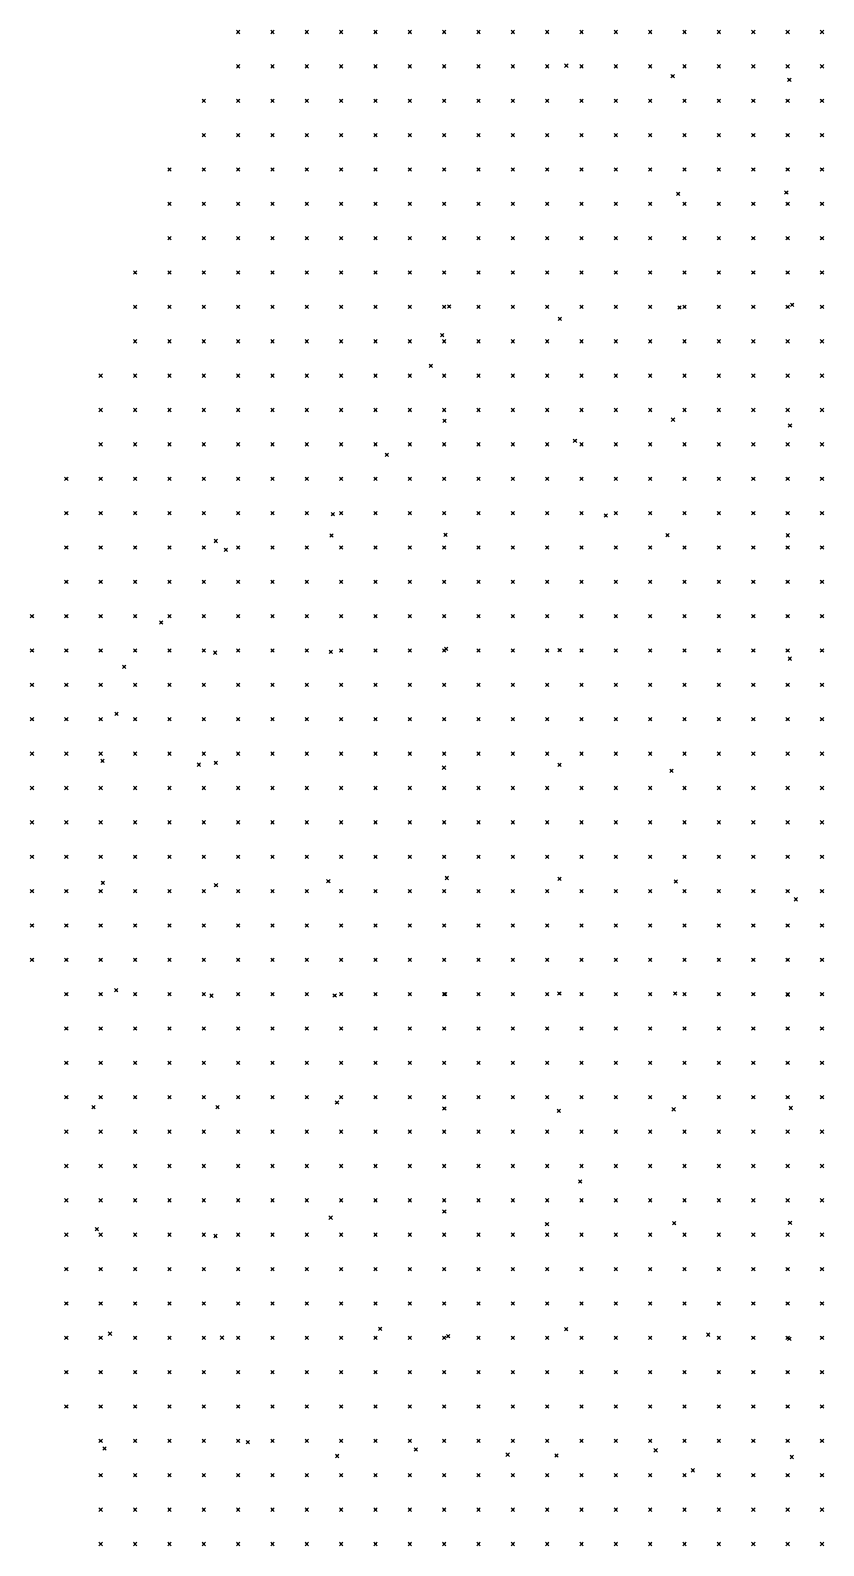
# Model space of a CAD drawing. Header units: metres. Extents: x 441556 to 446409, y 432338 to 461058.
# Drawn here: x 444836.2 to 444905.5, y 442262.1 to 442394.4 of the extents above; entities that cross this region are included whole.
import ezdxf

# ---------------------------------------------------------------- set-up
doc = ezdxf.new("R2010")
doc.units = ezdxf.units.M
doc.header["$MEASUREMENT"] = 0
doc.header["$PDMODE"] = 35
doc.header["$PDSIZE"] = 0.15
doc.layers.add('DTM-NOK-RevN_LIDAR_co_lidar', color=91, linetype='Continuous', lineweight=0)
doc.layers.add('DTM-NOK-RevN_RTK', color=32, linetype='Continuous', lineweight=0)

msp = doc.modelspace()

# ---------------------------------------------------------------- linework, layer by layer
at = {"layer": 'DTM-NOK-RevN_LIDAR_co_lidar'}
for p in [(444854.375, 442394.251, 345.655), (444857.375, 442394.251, 349.808), (444860.374, 442394.251, 352.443), (444863.373, 442394.251, 354.44), (444866.373, 442394.251, 356.539), (444869.372, 442394.251, 357.873), (444872.371, 442394.251, 357.933), (444875.371, 442394.251, 359.35), (444878.37, 442394.251, 361.493), (444881.369, 442394.251, 363.255), (444884.369, 442394.251, 364.841), (444887.368, 442394.251, 366.123), (444890.367, 442394.251, 367.324), (444893.367, 442394.251, 368.597), (444896.366, 442394.251, 369.306), (444899.365, 442394.251, 369.72), (444902.365, 442394.251, 370.174), (444905.364, 442394.251, 370.653), (444854.375, 442391.252, 341.386), (444857.375, 442391.252, 345.103), (444860.374, 442391.252, 350.375), (444863.373, 442391.252, 353.634), (444866.373, 442391.252, 356.259), (444869.372, 442391.252, 358.043), (444872.371, 442391.252, 359.385), (444875.371, 442391.252, 360.065), (444878.37, 442391.252, 362.31), (444881.369, 442391.252, 363.646), (444884.369, 442391.252, 365.465), (444887.368, 442391.252, 366.453), (444890.367, 442391.252, 367.662), (444893.367, 442391.252, 368.8), (444896.366, 442391.252, 369.231), (444899.365, 442391.252, 369.683), (444902.365, 442391.252, 370.181), (444905.364, 442391.252, 370.674), (444851.376, 442388.252, 338.769), (444854.375, 442388.252, 341.31), (444857.375, 442388.252, 344.904), (444860.374, 442388.252, 350.353), (444863.373, 442388.252, 353.014), (444866.373, 442388.252, 355.509), (444869.372, 442388.252, 357.685), (444872.371, 442388.252, 359.402), (444875.371, 442388.252, 360.663), (444878.37, 442388.252, 361.764), (444881.369, 442388.252, 364.124), (444884.369, 442388.252, 365.811), (444887.368, 442388.252, 366.867), (444890.367, 442388.252, 368.264), (444893.367, 442388.252, 368.785), (444896.366, 442388.252, 369.15), (444899.365, 442388.252, 369.649), (444902.365, 442388.252, 370.188), (444905.364, 442388.252, 370.674), (444851.376, 442385.253, 338.617), (444854.375, 442385.253, 341.937), (444857.375, 442385.253, 345.481), (444860.374, 442385.253, 348.203), (444863.373, 442385.253, 352.314), (444866.373, 442385.253, 354.693), (444869.372, 442385.253, 357.076), (444872.371, 442385.253, 359.39), (444875.371, 442385.253, 360.707), (444878.37, 442385.253, 362.062), (444881.369, 442385.253, 364.343), (444884.369, 442385.253, 365.9), (444887.368, 442385.253, 367.424), (444890.367, 442385.253, 368.474), (444893.367, 442385.253, 368.718), (444896.366, 442385.253, 369.158), (444899.365, 442385.253, 369.673), (444902.365, 442385.253, 370.182), (444905.364, 442385.253, 370.632), (444848.377, 442382.254, 339.324), (444851.376, 442382.254, 341.223), (444854.375, 442382.254, 342.835), (444857.375, 442382.254, 345.082), (444860.374, 442382.254, 348.577), (444863.373, 442382.254, 351.617), (444866.373, 442382.254, 354.531), (444869.372, 442382.254, 357.291), (444872.371, 442382.254, 359.646), (444875.371, 442382.254, 361.211), (444878.37, 442382.254, 362.359), (444881.369, 442382.254, 364.067), (444884.369, 442382.254, 365.959), (444887.368, 442382.254, 367.686), (444890.367, 442382.254, 368.391), (444893.367, 442382.254, 368.653), (444896.366, 442382.254, 369.124), (444899.365, 442382.254, 369.63), (444902.365, 442382.254, 370.15), (444905.364, 442382.254, 370.596), (444848.377, 442379.254, 338.67), (444851.376, 442379.254, 341.459), (444854.375, 442379.254, 343.707), (444857.375, 442379.254, 345.987), (444860.374, 442379.254, 348.836), (444863.373, 442379.254, 350.879), (444866.373, 442379.254, 353.384), (444869.372, 442379.254, 356.835), (444872.371, 442379.254, 359.66), (444875.371, 442379.254, 360.977), (444878.37, 442379.254, 363.025), (444881.369, 442379.254, 364.816), (444884.369, 442379.254, 366.02), (444887.368, 442379.254, 367.898), (444890.367, 442379.254, 368.317), (444893.367, 442379.254, 368.617), (444896.366, 442379.254, 369.078), (444899.365, 442379.254, 369.576), (444902.365, 442379.254, 370.031), (444905.364, 442379.254, 370.473), (444848.377, 442376.255, 339.433), (444851.376, 442376.255, 341.778), (444854.375, 442376.255, 344.323), (444857.375, 442376.255, 346.8), (444860.374, 442376.255, 349.113), (444863.373, 442376.255, 351.534), (444866.373, 442376.255, 354.878), (444869.372, 442376.255, 357.601), (444872.371, 442376.255, 360.066), (444875.371, 442376.255, 361.262), (444878.37, 442376.255, 363.577), (444881.369, 442376.255, 364.628), (444884.369, 442376.255, 366.439), (444887.368, 442376.255, 367.967), (444890.367, 442376.255, 368.237), (444893.367, 442376.255, 368.532), (444896.366, 442376.255, 369.029), (444899.365, 442376.255, 369.514), (444902.365, 442376.255, 369.947), (444905.364, 442376.255, 370.386), (444845.377, 442373.256, 340.406), (444848.377, 442373.256, 340.986), (444851.376, 442373.256, 342.673), (444854.375, 442373.256, 345.014), (444857.375, 442373.256, 347.49), (444860.374, 442373.256, 350.428), (444863.373, 442373.256, 353.158), (444866.373, 442373.256, 355.338), (444869.372, 442373.256, 358.145), (444872.371, 442373.256, 360.819), (444875.371, 442373.256, 361.581), (444878.37, 442373.256, 363.595), (444881.369, 442373.256, 365.733), (444884.369, 442373.256, 366.986), (444887.368, 442373.256, 367.841), (444890.367, 442373.256, 368.09), (444893.367, 442373.256, 368.468), (444896.366, 442373.256, 368.905), (444899.365, 442373.256, 369.365), (444902.365, 442373.256, 369.806), (444905.364, 442373.256, 370.249), (444845.377, 442370.256, 341.283), (444848.377, 442370.256, 342.539), (444851.376, 442370.256, 344.311), (444854.375, 442370.256, 345.909), (444857.375, 442370.256, 348.349), (444860.374, 442370.256, 351.819), (444863.373, 442370.256, 354.539), (444866.373, 442370.256, 356.856), (444869.372, 442370.256, 359.295), (444872.371, 442370.256, 361.226), (444875.371, 442370.256, 361.996), (444878.37, 442370.256, 363.791), (444881.369, 442370.256, 365.959), (444884.369, 442370.256, 367.309), (444887.368, 442370.256, 367.661), (444890.367, 442370.256, 367.952), (444893.367, 442370.256, 368.353), (444896.366, 442370.256, 368.802), (444899.365, 442370.256, 369.262), (444902.365, 442370.256, 369.672), (444905.364, 442370.256, 370.078), (444845.377, 442367.257, 342.772), (444848.377, 442367.257, 343.942), (444851.376, 442367.257, 345.629), (444854.375, 442367.257, 346.836), (444857.375, 442367.257, 348.959), (444860.374, 442367.257, 352.585), (444863.373, 442367.257, 355.203), (444866.373, 442367.257, 357.532), (444869.372, 442367.257, 359.819), (444872.371, 442367.257, 361.981), (444875.371, 442367.257, 362.629), (444878.37, 442367.257, 364.113), (444881.369, 442367.257, 366.207), (444884.369, 442367.257, 367.311), (444887.368, 442367.257, 367.478), (444890.367, 442367.257, 367.776), (444893.367, 442367.257, 368.219), (444896.366, 442367.257, 368.702), (444899.365, 442367.257, 369.131), (444902.365, 442367.257, 369.537), (444905.364, 442367.257, 369.919), (444842.378, 442364.258, 343.597), (444845.377, 442364.258, 345.162), (444848.377, 442364.258, 346.919), (444851.376, 442364.258, 348.261), (444854.375, 442364.258, 348.476), (444857.375, 442364.258, 349.709), (444860.374, 442364.258, 352.569), (444863.373, 442364.258, 355.944), (444866.373, 442364.258, 358.477), (444869.372, 442364.258, 360.684), (444872.371, 442364.258, 362.379), (444875.371, 442364.258, 363.131), (444878.37, 442364.258, 364.615), (444881.369, 442364.258, 366.525), (444884.369, 442364.258, 367.305), (444887.368, 442364.258, 367.387), (444890.367, 442364.258, 367.685), (444893.367, 442364.258, 368.13), (444896.366, 442364.258, 368.555), (444899.365, 442364.258, 368.987), (444902.365, 442364.258, 369.37), (444905.364, 442364.258, 369.74), (444842.378, 442361.258, 345.329), (444845.377, 442361.258, 346.907), (444848.377, 442361.258, 348.721), (444851.376, 442361.258, 350.172), (444854.375, 442361.258, 350.592), (444857.375, 442361.258, 351.887), (444860.374, 442361.258, 354.855), (444863.373, 442361.258, 357.682), (444866.373, 442361.258, 359.272), (444869.372, 442361.258, 361.568), (444872.371, 442361.258, 362.575), (444875.371, 442361.258, 363.583), (444878.37, 442361.258, 365.06), (444881.369, 442361.258, 366.561), (444884.369, 442361.258, 367.191), (444887.368, 442361.258, 367.284), (444890.367, 442361.258, 367.591), (444893.367, 442361.258, 367.945), (444896.366, 442361.258, 368.377), (444899.365, 442361.258, 368.793), (444902.365, 442361.258, 369.153), (444905.364, 442361.258, 369.534), (444842.378, 442358.259, 347.51), (444845.377, 442358.259, 349.107), (444848.377, 442358.259, 350.346), (444851.376, 442358.259, 351.769), (444854.375, 442358.259, 353.278), (444857.375, 442358.259, 354.87), (444860.374, 442358.259, 357.188), (444863.373, 442358.259, 359.31), (444866.373, 442358.259, 360.42), (444869.372, 442358.259, 362.322), (444872.371, 442358.259, 362.884), (444875.371, 442358.259, 364.023), (444878.37, 442358.259, 365.207), (444881.369, 442358.259, 366.314), (444884.369, 442358.259, 366.965), (444887.368, 442358.259, 367.26), (444890.367, 442358.259, 367.547), (444893.367, 442358.259, 367.849), (444896.366, 442358.259, 368.256), (444899.365, 442358.259, 368.642), (444902.365, 442358.259, 368.99), (444905.364, 442358.259, 369.355), (444839.379, 442355.26, 348.136), (444842.378, 442355.26, 349.774), (444845.377, 442355.26, 351.328), (444848.377, 442355.26, 352.488), (444851.376, 442355.26, 353.846), (444854.375, 442355.26, 355.593), (444857.375, 442355.26, 357.158), (444860.374, 442355.26, 358.726), (444863.373, 442355.26, 360.522), (444866.373, 442355.26, 361.885), (444869.372, 442355.26, 362.744), (444872.371, 442355.26, 363.172), (444875.371, 442355.26, 364.062), (444878.37, 442355.26, 365.013), (444881.369, 442355.26, 365.791), (444884.369, 442355.26, 367.002), (444887.368, 442355.26, 367.325), (444890.367, 442355.26, 367.548), (444893.367, 442355.26, 367.842), (444896.366, 442355.26, 368.154), (444899.365, 442355.26, 368.494), (444902.365, 442355.26, 368.857), (444905.364, 442355.26, 369.223), (444839.379, 442352.26, 349.671), (444842.378, 442352.26, 351.684), (444845.377, 442352.26, 353.408), (444848.377, 442352.26, 354.882), (444851.376, 442352.26, 356.445), (444854.375, 442352.26, 358.052), (444857.375, 442352.26, 359.406), (444860.374, 442352.26, 360.53), (444863.373, 442352.26, 361.604), (444866.373, 442352.26, 362.562), (444869.372, 442352.26, 362.904), (444872.371, 442352.26, 363.384), (444875.371, 442352.26, 364.045), (444878.37, 442352.26, 364.726), (444881.369, 442352.26, 365.269), (444884.369, 442352.26, 366.392), (444887.368, 442352.26, 367.342), (444890.367, 442352.26, 367.54), (444893.367, 442352.26, 367.822), (444896.366, 442352.26, 368.108), (444899.365, 442352.26, 368.377), (444902.365, 442352.26, 368.725), (444905.364, 442352.26, 369.098), (444839.379, 442349.261, 349.816), (444842.378, 442349.261, 352.596), (444845.377, 442349.261, 354.987), (444848.377, 442349.261, 357.191), (444851.376, 442349.261, 359.01), (444854.375, 442349.261, 360), (444857.375, 442349.261, 360.886), (444860.374, 442349.261, 361.582), (444863.373, 442349.261, 362.099), (444866.373, 442349.261, 362.581), (444869.372, 442349.261, 363.046), (444872.371, 442349.261, 363.573), (444875.371, 442349.261, 364.17), (444878.37, 442349.261, 364.628), (444881.369, 442349.261, 365.087), (444884.369, 442349.261, 365.576), (444887.368, 442349.261, 366.706), (444890.367, 442349.261, 367.488), (444893.367, 442349.261, 367.85), (444896.366, 442349.261, 368.115), (444899.365, 442349.261, 368.337), (444902.365, 442349.261, 368.596), (444905.364, 442349.261, 368.9), (444839.379, 442346.261, 349.664), (444842.378, 442346.261, 353.203), (444845.377, 442346.261, 355.949), (444848.377, 442346.261, 358.473), (444851.376, 442346.261, 360.261), (444854.375, 442346.261, 360.531), (444857.375, 442346.261, 361.004), (444860.374, 442346.261, 361.514), (444863.373, 442346.261, 362.044), (444866.373, 442346.261, 362.617), (444869.372, 442346.261, 363.188), (444872.371, 442346.261, 363.719), (444875.371, 442346.261, 364.234), (444878.37, 442346.261, 364.665), (444881.369, 442346.261, 365.065), (444884.369, 442346.261, 365.354), (444887.368, 442346.261, 365.99), (444890.367, 442346.261, 367.152), (444893.367, 442346.261, 367.599), (444896.366, 442346.261, 368.02), (444899.365, 442346.261, 368.268), (444902.365, 442346.261, 368.48), (444905.364, 442346.261, 368.705), (444836.379, 442343.262, 346.951), (444839.379, 442343.262, 350.416), (444842.378, 442343.262, 354.389), (444845.377, 442343.262, 357.162), (444848.377, 442343.262, 359.037), (444851.376, 442343.262, 360.218), (444854.375, 442343.262, 360.476), (444857.375, 442343.262, 360.878), (444860.374, 442343.262, 361.381), (444863.373, 442343.262, 361.972), (444866.373, 442343.262, 362.614), (444869.372, 442343.262, 363.245), (444872.371, 442343.262, 363.775), (444875.371, 442343.262, 364.224), (444878.37, 442343.262, 364.639), (444881.369, 442343.262, 364.966), (444884.369, 442343.262, 365.37), (444887.368, 442343.262, 366.022), (444890.367, 442343.262, 366.479), (444893.367, 442343.262, 367.033), (444896.366, 442343.262, 367.865), (444899.365, 442343.262, 368.235), (444902.365, 442343.262, 368.437), (444905.364, 442343.262, 368.614), (444836.379, 442340.263, 347.636), (444839.379, 442340.263, 351.969), (444842.378, 442340.263, 355.616), (444845.377, 442340.263, 358.273), (444848.377, 442340.263, 359.652), (444851.376, 442340.263, 360.162), (444854.375, 442340.263, 360.363), (444857.375, 442340.263, 360.714), (444860.374, 442340.263, 361.213), (444863.373, 442340.263, 361.853), (444866.373, 442340.263, 362.536), (444869.372, 442340.263, 363.208), (444872.371, 442340.263, 363.732), (444875.371, 442340.263, 364.147), (444878.37, 442340.263, 364.528), (444881.369, 442340.263, 364.857), (444884.369, 442340.263, 365.347), (444887.368, 442340.263, 366.098), (444890.367, 442340.263, 365.983), (444893.367, 442340.263, 366.56), (444896.366, 442340.263, 367.387), (444899.365, 442340.263, 368.193), (444902.365, 442340.263, 368.455), (444905.364, 442340.263, 368.574), (444836.379, 442337.263, 349.937), (444839.379, 442337.263, 353.988), (444842.378, 442337.263, 356.81), (444845.377, 442337.263, 358.46), (444848.377, 442337.263, 359.469), (444851.376, 442337.263, 360.113), (444854.375, 442337.263, 360.273), (444857.375, 442337.263, 360.52), (444860.374, 442337.263, 361), (444863.373, 442337.263, 361.647), (444866.373, 442337.263, 362.383), (444869.372, 442337.263, 363.089), (444872.371, 442337.263, 363.598), (444875.371, 442337.263, 364.011), (444878.37, 442337.263, 364.358), (444881.369, 442337.263, 364.669), (444884.369, 442337.263, 365.012), (444887.368, 442337.263, 365.696), (444890.367, 442337.263, 365.747), (444893.367, 442337.263, 366.024), (444896.366, 442337.263, 366.415), (444899.365, 442337.263, 367.823), (444902.365, 442337.263, 368.424), (444905.364, 442337.263, 368.57), (444836.379, 442334.264, 352.916), (444839.379, 442334.264, 355.434), (444842.378, 442334.264, 357.526), (444845.377, 442334.264, 358.316), (444848.377, 442334.264, 359.02), (444851.376, 442334.264, 359.829), (444854.375, 442334.264, 360.132), (444857.375, 442334.264, 360.276), (444860.374, 442334.264, 360.68), (444863.373, 442334.264, 361.311), (444866.373, 442334.264, 362.087), (444869.372, 442334.264, 362.849), (444872.371, 442334.264, 363.362), (444875.371, 442334.264, 363.781), (444878.37, 442334.264, 364.128), (444881.369, 442334.264, 364.431), (444884.369, 442334.264, 364.79), (444887.368, 442334.264, 364.998), (444890.367, 442334.264, 365.255), (444893.367, 442334.264, 365.581), (444896.366, 442334.264, 366.03), (444899.365, 442334.264, 367.297), (444902.365, 442334.264, 368.182), (444905.364, 442334.264, 368.526), (444836.379, 442331.265, 354.452), (444839.379, 442331.265, 356.38), (444842.378, 442331.265, 357.487), (444845.377, 442331.265, 357.987), (444848.377, 442331.265, 358.437), (444851.376, 442331.265, 359.188), (444854.375, 442331.265, 359.852), (444857.375, 442331.265, 360.019), (444860.374, 442331.265, 360.299), (444863.373, 442331.265, 360.906), (444866.373, 442331.265, 361.698), (444869.372, 442331.265, 362.516), (444872.371, 442331.265, 363.063), (444875.371, 442331.265, 363.508), (444878.37, 442331.265, 363.855), (444881.369, 442331.265, 364.2), (444884.369, 442331.265, 364.562), (444887.368, 442331.265, 364.797), (444890.367, 442331.265, 364.979), (444893.367, 442331.265, 365.267), (444896.366, 442331.265, 365.735), (444899.365, 442331.265, 366.4), (444902.365, 442331.265, 367.349), (444905.364, 442331.265, 368.081), (444836.379, 442328.265, 355.093), (444839.379, 442328.265, 356.263), (444842.378, 442328.265, 357.028), (444845.377, 442328.265, 357.677), (444848.377, 442328.265, 358.214), (444851.376, 442328.265, 358.802), (444854.375, 442328.265, 359.434), (444857.375, 442328.265, 359.755), (444860.374, 442328.265, 359.961), (444863.373, 442328.265, 360.473), (444866.373, 442328.265, 361.242), (444869.372, 442328.265, 362.073), (444872.371, 442328.265, 362.708), (444875.371, 442328.265, 363.155), (444878.37, 442328.265, 363.529), (444881.369, 442328.265, 363.893), (444884.369, 442328.265, 364.244), (444887.368, 442328.265, 364.587), (444890.367, 442328.265, 364.873), (444893.367, 442328.265, 365.137), (444896.366, 442328.265, 365.423), (444899.365, 442328.265, 365.689), (444902.365, 442328.265, 366.37), (444905.364, 442328.265, 366.96), (444836.379, 442325.266, 355.302), (444839.379, 442325.266, 356.094), (444842.378, 442325.266, 356.676), (444845.377, 442325.266, 357.355), (444848.377, 442325.266, 357.968), (444851.376, 442325.266, 358.374), (444854.375, 442325.266, 358.769), (444857.375, 442325.266, 359.271), (444860.374, 442325.266, 359.668), (444863.373, 442325.266, 360.021), (444866.373, 442325.266, 360.687), (444869.372, 442325.266, 361.495), (444872.371, 442325.266, 362.213), (444875.371, 442325.266, 362.72), (444878.37, 442325.266, 363.106), (444881.369, 442325.266, 363.514), (444884.369, 442325.266, 363.899), (444887.368, 442325.266, 364.265), (444890.367, 442325.266, 364.668), (444893.367, 442325.266, 364.951), (444896.366, 442325.266, 365.206), (444899.365, 442325.266, 365.632), (444902.365, 442325.266, 366.193), (444905.364, 442325.266, 366.508), (444836.379, 442322.267, 354.877), (444839.379, 442322.267, 355.835), (444842.378, 442322.267, 356.396), (444845.377, 442322.267, 356.987), (444848.377, 442322.267, 357.598), (444851.376, 442322.267, 358.065), (444854.375, 442322.267, 358.289), (444857.375, 442322.267, 358.683), (444860.374, 442322.267, 359.386), (444863.373, 442322.267, 359.668), (444866.373, 442322.267, 360.12), (444869.372, 442322.267, 360.848), (444872.371, 442322.267, 361.599), (444875.371, 442322.267, 362.189), (444878.37, 442322.267, 362.702), (444881.369, 442322.267, 363.169), (444884.369, 442322.267, 363.558), (444887.368, 442322.267, 363.947), (444890.367, 442322.267, 364.362), (444893.367, 442322.267, 364.738), (444896.366, 442322.267, 365.01), (444899.365, 442322.267, 365.273), (444902.365, 442322.267, 365.941), (444905.364, 442322.267, 366.469), (444836.379, 442319.267, 354.368), (444839.379, 442319.267, 355.524), (444842.378, 442319.267, 356.128), (444845.377, 442319.267, 356.562), (444848.377, 442319.267, 357.156), (444851.376, 442319.267, 357.694), (444854.375, 442319.267, 358.008), (444857.375, 442319.267, 357.979), (444860.374, 442319.267, 358.285), (444863.373, 442319.267, 359.348), (444866.373, 442319.267, 359.738), (444869.372, 442319.267, 360.286), (444872.371, 442319.267, 360.908), (444875.371, 442319.267, 361.606), (444878.37, 442319.267, 362.204), (444881.369, 442319.267, 362.748), (444884.369, 442319.267, 363.186), (444887.368, 442319.267, 363.594), (444890.367, 442319.267, 364.005), (444893.367, 442319.267, 364.433), (444896.366, 442319.267, 364.822), (444899.365, 442319.267, 365.117), (444902.365, 442319.267, 365.367), (444905.364, 442319.267, 366.15), (444836.379, 442316.268, 353.936), (444839.379, 442316.268, 354.997), (444842.378, 442316.268, 355.765), (444845.377, 442316.268, 356.189), (444848.377, 442316.268, 356.678), (444851.376, 442316.268, 357.198), (444854.375, 442316.268, 357.554), (444857.375, 442316.268, 357.656), (444860.374, 442316.268, 357.728), (444863.373, 442316.268, 358.41), (444866.373, 442316.268, 359.668), (444869.372, 442316.268, 360.003), (444872.371, 442316.268, 360.41), (444875.371, 442316.268, 361.04), (444878.37, 442316.268, 361.695), (444881.369, 442316.268, 362.286), (444884.369, 442316.268, 362.777), (444887.368, 442316.268, 363.206), (444890.367, 442316.268, 363.628), (444893.367, 442316.268, 364.047), (444896.366, 442316.268, 364.48), (444899.365, 442316.268, 364.851), (444902.365, 442316.268, 365.156), (444905.364, 442316.268, 365.67), (444836.379, 442313.269, 353.616), (444839.379, 442313.269, 354.34), (444842.378, 442313.269, 355.288), (444845.377, 442313.269, 355.837), (444848.377, 442313.269, 356.196), (444851.376, 442313.269, 356.669), (444854.375, 442313.269, 357.061), (444857.375, 442313.269, 357.257), (444860.374, 442313.269, 357.308), (444863.373, 442313.269, 357.435), (444866.373, 442313.269, 358.226), (444869.372, 442313.269, 359.793), (444872.371, 442313.269, 360.088), (444875.371, 442313.269, 360.478), (444878.37, 442313.269, 361.073), (444881.369, 442313.269, 361.668), (444884.369, 442313.269, 362.298), (444887.368, 442313.269, 362.751), (444890.367, 442313.269, 363.214), (444893.367, 442313.269, 363.663), (444896.366, 442313.269, 364.066), (444899.365, 442313.269, 364.505), (444902.365, 442313.269, 365.027), (444905.364, 442313.269, 365.47), (444839.379, 442310.269, 353.574), (444842.378, 442310.269, 354.832), (444845.377, 442310.269, 355.55), (444848.377, 442310.269, 355.734), (444851.376, 442310.269, 356.08), (444854.375, 442310.269, 356.469), (444857.375, 442310.269, 356.751), (444860.374, 442310.269, 356.852), (444863.373, 442310.269, 356.826), (444866.373, 442310.269, 357.19), (444869.372, 442310.269, 358.795), (444872.371, 442310.269, 359.623), (444875.371, 442310.269, 360.109), (444878.37, 442310.269, 360.468), (444881.369, 442310.269, 361.064), (444884.369, 442310.269, 361.738), (444887.368, 442310.269, 362.286), (444890.367, 442310.269, 362.784), (444893.367, 442310.269, 363.175), (444896.366, 442310.269, 363.635), (444899.365, 442310.269, 364.148), (444902.365, 442310.269, 364.657), (444905.364, 442310.269, 365.119), (444839.379, 442307.27, 352.932), (444842.378, 442307.27, 353.622), (444845.377, 442307.27, 354.615), (444848.377, 442307.27, 355.263), (444851.376, 442307.27, 355.533), (444854.375, 442307.27, 355.822), (444857.375, 442307.27, 356.158), (444860.374, 442307.27, 356.37), (444863.373, 442307.27, 356.426), (444866.373, 442307.27, 356.481), (444869.372, 442307.27, 357.141), (444872.371, 442307.27, 358.551), (444875.371, 442307.27, 359.616), (444878.37, 442307.27, 359.999), (444881.369, 442307.27, 360.434), (444884.369, 442307.27, 361.081), (444887.368, 442307.27, 361.668), (444890.367, 442307.27, 362.215), (444893.367, 442307.27, 362.686), (444896.366, 442307.27, 363.21), (444899.365, 442307.27, 363.74), (444902.365, 442307.27, 364.235), (444905.364, 442307.27, 364.718), (444839.379, 442304.271, 352.338), (444842.378, 442304.271, 352.699), (444845.377, 442304.271, 353.668), (444848.377, 442304.271, 354.6), (444851.376, 442304.271, 354.972), (444854.375, 442304.271, 355.178), (444857.375, 442304.271, 355.449), (444860.374, 442304.271, 355.733), (444863.373, 442304.271, 355.942), (444866.373, 442304.271, 356.02), (444869.372, 442304.271, 356.136), (444872.371, 442304.271, 356.712), (444875.371, 442304.271, 358.128), (444878.37, 442304.271, 359.61), (444881.369, 442304.271, 359.932), (444884.369, 442304.271, 360.347), (444887.368, 442304.271, 360.971), (444890.367, 442304.271, 361.65), (444893.367, 442304.271, 362.195), (444896.366, 442304.271, 362.697), (444899.365, 442304.271, 363.195), (444902.365, 442304.271, 363.753), (444905.364, 442304.271, 364.289), (444839.379, 442301.271, 351.625), (444842.378, 442301.271, 351.97), (444845.377, 442301.271, 352.392), (444848.377, 442301.271, 353.154), (444851.376, 442301.271, 354.106), (444854.375, 442301.271, 354.618), (444857.375, 442301.271, 354.724), (444860.374, 442301.271, 354.998), (444863.373, 442301.271, 355.332), (444866.373, 442301.271, 355.518), (444869.372, 442301.271, 355.6), (444872.371, 442301.271, 355.721), (444875.371, 442301.271, 356.582), (444878.37, 442301.271, 358.03), (444881.369, 442301.271, 359.341), (444884.369, 442301.271, 359.754), (444887.368, 442301.271, 360.283), (444890.367, 442301.271, 360.961), (444893.367, 442301.271, 361.601), (444896.366, 442301.271, 362.149), (444899.365, 442301.271, 362.696), (444902.365, 442301.271, 363.243), (444905.364, 442301.271, 363.806), (444839.379, 442298.272, 350.767), (444842.378, 442298.272, 351.124), (444845.377, 442298.272, 351.5), (444848.377, 442298.272, 351.947), (444851.376, 442298.272, 352.902), (444854.375, 442298.272, 353.825), (444857.375, 442298.272, 354.102), (444860.374, 442298.272, 354.32), (444863.373, 442298.272, 354.654), (444866.373, 442298.272, 354.961), (444869.372, 442298.272, 355.103), (444872.371, 442298.272, 355.163), (444875.371, 442298.272, 355.495), (444878.37, 442298.272, 356.854), (444881.369, 442298.272, 358.042), (444884.369, 442298.272, 359.166), (444887.368, 442298.272, 359.595), (444890.367, 442298.272, 360.205), (444893.367, 442298.272, 360.99), (444896.366, 442298.272, 361.588), (444899.365, 442298.272, 362.182), (444902.365, 442298.272, 362.72), (444905.364, 442298.272, 363.284), (444839.379, 442295.273, 349.834), (444842.378, 442295.273, 350.139), (444845.377, 442295.273, 350.627), (444848.377, 442295.273, 351.025), (444851.376, 442295.273, 351.868), (444854.375, 442295.273, 352.863), (444857.375, 442295.273, 353.376), (444860.374, 442295.273, 353.776), (444863.373, 442295.273, 353.969), (444866.373, 442295.273, 354.32), (444869.372, 442295.273, 354.555), (444872.371, 442295.273, 354.658), (444875.371, 442295.273, 354.781), (444878.37, 442295.273, 355.364), (444881.369, 442295.273, 356.345), (444884.369, 442295.273, 358.382), (444887.368, 442295.273, 359.014), (444890.367, 442295.273, 359.491), (444893.367, 442295.273, 360.275), (444896.366, 442295.273, 360.99), (444899.365, 442295.273, 361.648), (444902.365, 442295.273, 362.216), (444905.364, 442295.273, 362.799), (444839.379, 442292.273, 348.61), (444842.378, 442292.273, 349.135), (444845.377, 442292.273, 349.547), (444848.377, 442292.273, 350.064), (444851.376, 442292.273, 350.625), (444854.375, 442292.273, 351.582), (444857.375, 442292.273, 352.563), (444860.374, 442292.273, 353.02), (444863.373, 442292.273, 353.391), (444866.373, 442292.273, 353.665), (444869.372, 442292.273, 353.982), (444872.371, 442292.273, 354.176), (444875.371, 442292.273, 354.308), (444878.37, 442292.273, 354.425), (444881.369, 442292.273, 355.002), (444884.369, 442292.273, 356.964), (444887.368, 442292.273, 358.537), (444890.367, 442292.273, 358.995), (444893.367, 442292.273, 359.609), (444896.366, 442292.273, 360.368), (444899.365, 442292.273, 361.063), (444902.365, 442292.273, 361.71), (444905.364, 442292.273, 362.336), (444839.379, 442289.274, 347.484), (444842.378, 442289.274, 348.118), (444845.377, 442289.274, 348.498), (444848.377, 442289.274, 349.11), (444851.376, 442289.274, 349.572), (444854.375, 442289.274, 350.227), (444857.375, 442289.274, 351.213), (444860.374, 442289.274, 352.156), (444863.373, 442289.274, 352.843), (444866.373, 442289.274, 353.097), (444869.372, 442289.274, 353.397), (444872.371, 442289.274, 353.667), (444875.371, 442289.274, 353.87), (444878.37, 442289.274, 354.039), (444881.369, 442289.274, 354.251), (444884.369, 442289.274, 355.171), (444887.368, 442289.274, 357.385), (444890.367, 442289.274, 358.431), (444893.367, 442289.274, 359.063), (444896.366, 442289.274, 359.705), (444899.365, 442289.274, 360.431), (444902.365, 442289.274, 361.198), (444905.364, 442289.274, 361.888), (444839.379, 442286.275, 345.901), (444842.378, 442286.275, 346.852), (444845.377, 442286.275, 347.602), (444848.377, 442286.275, 348.324), (444851.376, 442286.275, 348.933), (444854.375, 442286.275, 349.445), (444857.375, 442286.275, 350.092), (444860.374, 442286.275, 351.13), (444863.373, 442286.275, 352.068), (444866.373, 442286.275, 352.65), (444869.372, 442286.275, 352.869), (444872.371, 442286.275, 353.135), (444875.371, 442286.275, 353.398), (444878.37, 442286.275, 353.653), (444881.369, 442286.275, 353.851), (444884.369, 442286.275, 354.113), (444887.368, 442286.275, 355.475), (444890.367, 442286.275, 357.248), (444893.367, 442286.275, 358.493), (444896.366, 442286.275, 359.137), (444899.365, 442286.275, 359.825), (444902.365, 442286.275, 360.639), (444905.364, 442286.275, 361.389), (444839.379, 442283.275, 344.548), (444842.378, 442283.275, 345.804), (444845.377, 442283.275, 346.814), (444848.377, 442283.275, 347.613), (444851.376, 442283.275, 348.331), (444854.375, 442283.275, 348.979), (444857.375, 442283.275, 349.515), (444860.374, 442283.275, 350.251), (444863.373, 442283.275, 351.359), (444866.373, 442283.275, 352.095), (444869.372, 442283.275, 352.478), (444872.371, 442283.275, 352.628), (444875.371, 442283.275, 352.93), (444878.37, 442283.275, 353.197), (444881.369, 442283.275, 353.482), (444884.369, 442283.275, 353.767), (444887.368, 442283.275, 354.094), (444890.367, 442283.275, 355.638), (444893.367, 442283.275, 357.348), (444896.366, 442283.275, 358.661), (444899.365, 442283.275, 359.35), (444902.365, 442283.275, 360.081), (444905.364, 442283.275, 360.878), (444839.379, 442280.276, 344.099), (444842.378, 442280.276, 345.234), (444845.377, 442280.276, 346.108), (444848.377, 442280.276, 346.899), (444851.376, 442280.276, 347.68), (444854.375, 442280.276, 348.39), (444857.375, 442280.276, 348.973), (444860.374, 442280.276, 349.589), (444863.373, 442280.276, 350.452), (444866.373, 442280.276, 351.232), (444869.372, 442280.276, 352.127), (444872.371, 442280.276, 352.256), (444875.371, 442280.276, 352.423), (444878.37, 442280.276, 352.7), (444881.369, 442280.276, 353.018), (444884.369, 442280.276, 353.391), (444887.368, 442280.276, 353.622), (444890.367, 442280.276, 354.237), (444893.367, 442280.276, 356.319), (444896.366, 442280.276, 358.364), (444899.365, 442280.276, 359.064), (444902.365, 442280.276, 359.62), (444905.364, 442280.276, 360.358), (444839.379, 442277.277, 343.722), (444842.378, 442277.277, 344.694), (444845.377, 442277.277, 345.469), (444848.377, 442277.277, 346.229), (444851.376, 442277.277, 347.105), (444854.375, 442277.277, 347.847), (444857.375, 442277.277, 348.379), (444860.374, 442277.277, 348.872), (444863.373, 442277.277, 349.339), (444866.373, 442277.277, 350.22), (444869.372, 442277.277, 351.556), (444872.371, 442277.277, 351.871), (444875.371, 442277.277, 352.014), (444878.37, 442277.277, 352.23), (444881.369, 442277.277, 352.528), (444884.369, 442277.277, 352.918), (444887.368, 442277.277, 353.255), (444890.367, 442277.277, 353.393), (444893.367, 442277.277, 355.375), (444896.366, 442277.277, 356.996), (444899.365, 442277.277, 358.438), (444902.365, 442277.277, 359.189), (444905.364, 442277.277, 359.802), (444839.379, 442274.277, 343.259), (444842.378, 442274.277, 344.097), (444845.377, 442274.277, 344.822), (444848.377, 442274.277, 345.51), (444851.376, 442274.277, 346.307), (444854.375, 442274.277, 347.11), (444857.375, 442274.277, 347.697), (444860.374, 442274.277, 348.223), (444863.373, 442274.277, 348.752), (444866.373, 442274.277, 349.314), (444869.372, 442274.277, 350.333), (444872.371, 442274.277, 350.762), (444875.371, 442274.277, 351.768), (444878.37, 442274.277, 351.87), (444881.369, 442274.277, 352.091), (444884.369, 442274.277, 352.418), (444887.368, 442274.277, 352.802), (444890.367, 442274.277, 353.042), (444893.367, 442274.277, 353.838), (444896.366, 442274.277, 354.753), (444899.365, 442274.277, 357.272), (444902.365, 442274.277, 358.67), (444905.364, 442274.277, 359.304), (444842.378, 442271.278, 343.393), (444845.377, 442271.278, 344.076), (444848.377, 442271.278, 344.695), (444851.376, 442271.278, 345.189), (444854.375, 442271.278, 346.114), (444857.375, 442271.278, 347.149), (444860.374, 442271.278, 347.519), (444863.373, 442271.278, 348.06), (444866.373, 442271.278, 348.563), (444869.372, 442271.278, 348.804), (444872.371, 442271.278, 349.155), (444875.371, 442271.278, 350.838), (444878.37, 442271.278, 351.438), (444881.369, 442271.278, 351.737), (444884.369, 442271.278, 351.911), (444887.368, 442271.278, 352.336), (444890.367, 442271.278, 352.766), (444893.367, 442271.278, 353.456), (444896.366, 442271.278, 354.608), (444899.365, 442271.278, 356.409), (444902.365, 442271.278, 357.972), (444905.364, 442271.278, 358.806), (444842.378, 442268.279, 342.549), (444845.377, 442268.279, 343.271), (444848.377, 442268.279, 343.885), (444851.376, 442268.279, 344.441), (444854.375, 442268.279, 345.444), (444857.375, 442268.279, 346.424), (444860.374, 442268.279, 346.73), (444863.373, 442268.279, 347.326), (444866.373, 442268.279, 347.8), (444869.372, 442268.279, 348.272), (444872.371, 442268.279, 348.542), (444875.371, 442268.279, 348.995), (444878.37, 442268.279, 350.403), (444881.369, 442268.279, 351.278), (444884.369, 442268.279, 351.562), (444887.368, 442268.279, 351.856), (444890.367, 442268.279, 352.447), (444893.367, 442268.279, 353.207), (444896.366, 442268.279, 354.197), (444899.365, 442268.279, 355.566), (444902.365, 442268.279, 356.996), (444905.364, 442268.279, 358.213), (444842.378, 442265.279, 341.848), (444845.377, 442265.279, 342.509), (444848.377, 442265.279, 343.052), (444851.376, 442265.279, 343.617), (444854.375, 442265.279, 344.18), (444857.375, 442265.279, 344.62), (444860.374, 442265.279, 345.372), (444863.373, 442265.279, 346.528), (444866.373, 442265.279, 346.936), (444869.372, 442265.279, 347.469), (444872.371, 442265.279, 347.935), (444875.371, 442265.279, 348.356), (444878.37, 442265.279, 348.923), (444881.369, 442265.279, 350.154), (444884.369, 442265.279, 351.235), (444887.368, 442265.279, 351.411), (444890.367, 442265.279, 351.972), (444893.367, 442265.279, 352.678), (444896.366, 442265.279, 353.61), (444899.365, 442265.279, 354.772), (444902.365, 442265.279, 355.959), (444905.364, 442265.279, 357.36), (444842.378, 442262.28, 341.279), (444845.377, 442262.28, 341.792), (444848.377, 442262.28, 342.276), (444851.376, 442262.28, 342.76), (444854.375, 442262.28, 343.378), (444857.375, 442262.28, 343.954), (444860.374, 442262.28, 344.378), (444863.373, 442262.28, 345.22), (444866.373, 442262.28, 346.278), (444869.372, 442262.28, 346.778), (444872.371, 442262.28, 347.087), (444875.371, 442262.28, 347.667), (444878.37, 442262.28, 348.384), (444881.369, 442262.28, 348.837), (444884.369, 442262.28, 350.54), (444887.368, 442262.28, 350.885), (444890.367, 442262.28, 351.466), (444893.367, 442262.28, 352.119), (444896.366, 442262.28, 352.967), (444899.365, 442262.28, 353.954), (444902.365, 442262.28, 355.136), (444905.364, 442262.28, 356.361)]:
    msp.add_point(p, dxfattribs=at)
at = {"layer": 'DTM-NOK-RevN_RTK'}
for p in [(444883.042, 442391.312, 365.065), (444892.322, 442390.401, 368.659), (444902.512, 442390.076, 369.989), (444902.251, 442380.24, 369.971), (444892.804, 442380.129, 368.374), (444872.802, 442370.295, 361.376), (444892.919, 442370.205, 368.096), (444902.765, 442370.445, 369.599), (444882.474, 442369.214, 366.965), (444872.201, 442367.798, 362.293), (444871.208, 442365.121, 362.449), (444892.356, 442360.418, 367.689), (444872.402, 442360.317, 362.562), (444902.573, 442359.9, 368.974), (444883.799, 442358.575, 367.032), (444867.362, 442357.353, 362.797), (444862.647, 442352.158, 362.434), (444886.48, 442352.049, 367.216), (444852.429, 442349.822, 360.066), (444862.529, 442350.306, 362.035), (444872.488, 442350.364, 363.589), (444891.864, 442350.333, 367.47), (444902.376, 442350.317, 368.23), (444853.309, 442349.064, 360.766), (444847.655, 442342.713, 360.223), (444852.365, 442340.074, 360.153), (444862.466, 442340.145, 361.719), (444872.538, 442340.41, 363.81), (444882.455, 442340.297, 364.972), (444902.554, 442339.551, 368.447), (444844.42, 442338.849, 358.402), (444843.761, 442334.734, 358.516), (444842.525, 442330.632, 357.473), (444850.955, 442330.303, 358.817), (444852.427, 442330.464, 359.774), (444872.353, 442330.04, 362.928), (444882.448, 442330.285, 364.239), (444892.217, 442329.769, 364.865), (444842.573, 442319.988, 356.203), (444852.444, 442319.78, 357.978), (444862.257, 442320.129, 359.41), (444872.605, 442320.414, 361.363), (444882.449, 442320.332, 363.043), (444892.603, 442320.098, 364.45), (444903.086, 442318.552, 365.149), (444843.731, 442310.616, 355.666), (444852.047, 442310.141, 356.205), (444862.811, 442310.152, 356.779), (444872.454, 442310.278, 359.831), (444882.431, 442310.328, 361.446), (444892.546, 442310.332, 363.007), (444902.372, 442310.231, 364.643), (444841.753, 442300.398, 351.76), (444852.582, 442300.413, 354.632), (444863.011, 442300.806, 355.232), (444872.383, 442300.292, 355.366), (444882.374, 442300.084, 359.416), (444892.413, 442300.214, 361.241), (444902.635, 442300.337, 363.166), (444884.242, 442293.914, 357.613), (444862.461, 442290.76, 353.13), (444872.382, 442291.294, 354.025), (444892.461, 442290.284, 359.062), (444902.568, 442290.32, 361.474), (444842.044, 442289.762, 348.164), (444852.402, 442289.159, 349.799), (444881.348, 442290.203, 354.271), (444866.777, 442281.062, 352.186), (444883.028, 442281.031, 353.357), (444843.187, 442280.636, 345.837), (444852.97, 442280.285, 348.182), (444872.717, 442280.414, 352.136), (444895.434, 442280.548, 358.07), (444902.511, 442280.191, 359.526), (444842.712, 442270.606, 343.428), (444855.233, 442271.175, 346.947), (444869.899, 442270.521, 348.88), (444890.839, 442270.449, 352.931), (444863.025, 442269.962, 347.723), (444877.913, 442270.073, 351.604), (444882.173, 442269.993, 351.522), (444902.721, 442269.874, 357.827), (444894.091, 442268.707, 353.623)]:
    msp.add_point(p, dxfattribs=at)

doc.saveas('drawing.dxf')
